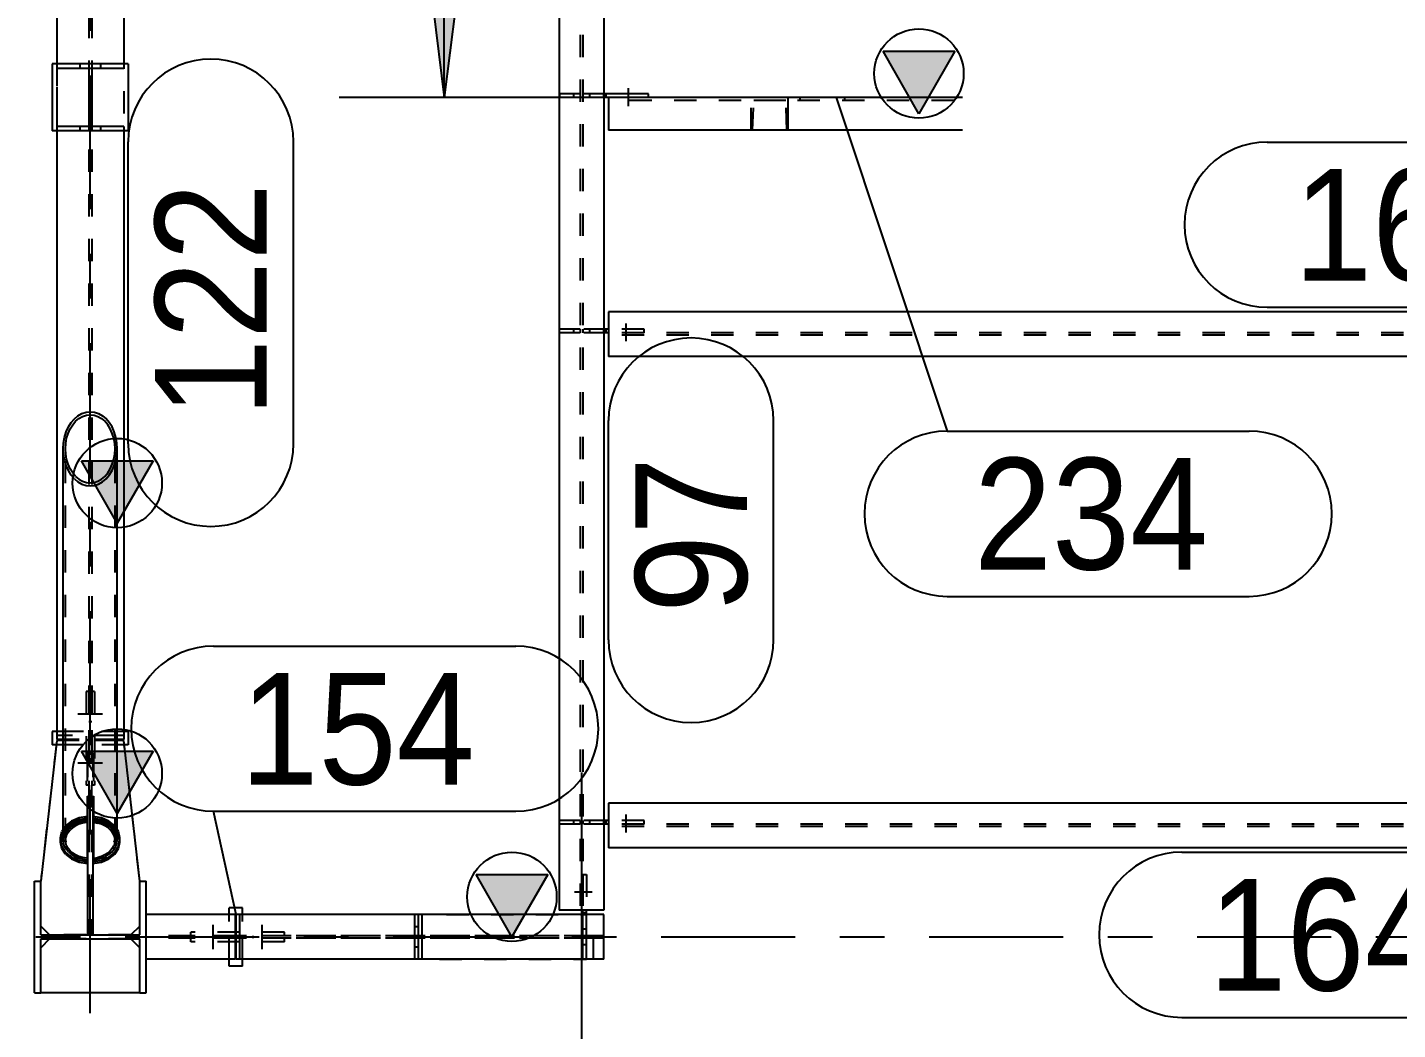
# Model space of a CAD drawing. Header units: millimetres. Extents: x 0 to 594, y 0 to 420.
# Drawn here: x 344.34 to 375.02, y 283.02 to 305.46 of the extents above; entities that cross this region are included whole.
import ezdxf

# ---------------------------------------------------------------- set-up
doc = ezdxf.new("R2010")
doc.units = ezdxf.units.MM
doc.header["$MEASUREMENT"] = 0
for name, pattern in [('XKITLINE00', [0]), ('XKITLINE02', [4, 2, -2]), ('XKITLINE03', [6, 3, -1, 1, -1]), ('XKITLINE04', [3, 0.5, -0.5, 0.5, -0.5, 0.5, -0.5])]:
    doc.linetypes.add(name, pattern=pattern)
for name, color, linetype in [('dimension', 7, 'Continuous'), ('grid', 7, 'Continuous'), ('mark', 7, 'Continuous'), ('part1', 7, 'Continuous')]:
    doc.layers.add(name, color=color, linetype=linetype)
doc.styles.add('STYLE_1', font='ARIAL.TTF', dxfattribs={"height": 0.2})

# ---------------------------------------------------------------- blocks, each defined once
blk = doc.blocks.new('*D362')
at = {"layer": 'grid', "color": 4, "linetype": 'XKITLINE03'}
blk.add_line((90.963, 1424.247), (486.501, 1424.247), dxfattribs=at)
blk = doc.blocks.new('*D385')
at = {"layer": 'part1', "color": 0, "linetype": 'XKITLINE00'}
for p, q in [((371.333, 1443.797), (371.333, 1442.297)), ((371.433, 1443.797), (371.333, 1443.797)), ((373.033, 1443.797), (372.933, 1443.797)), ((373.033, 1443.797), (373.033, 1442.297)), ((371.433, 1442.297), (371.333, 1442.297)), ((373.033, 1442.297), (372.933, 1442.297))]:
    blk.add_line(p, q, dxfattribs=at)
at = {"layer": 'part1', "color": 2, "linetype": 'XKITLINE04'}
for p, q in [((372.933, 1443.797), (371.433, 1443.797)), ((372.933, 1442.297), (371.433, 1442.297))]:
    blk.add_line(p, q, dxfattribs=at)
blk = doc.blocks.new('*D389')
at = {"layer": 'part1', "color": 0, "linetype": 'XKITLINE00'}
for p, q in [((383.783, 1438.247), (383.783, 1437.247)), ((418.583, 1438.247), (383.783, 1438.247)), ((418.583, 1437.247), (383.783, 1437.247))]:
    blk.add_line(p, q, dxfattribs=at)
at = {"layer": 'part1', "color": 2, "linetype": 'XKITLINE04'}
for p, q in [((418.583, 1437.775), (383.783, 1437.775)), ((418.583, 1437.72), (383.783, 1437.72))]:
    blk.add_line(p, q, dxfattribs=at)
blk = doc.blocks.new('*D390')
at = {"layer": 'part1', "color": 0, "linetype": 'XKITLINE00'}
for p, q in [((418.583, 1427.247), (383.783, 1427.247)), ((383.783, 1427.247), (383.783, 1426.247)), ((418.583, 1426.247), (383.783, 1426.247))]:
    blk.add_line(p, q, dxfattribs=at)
at = {"layer": 'part1', "color": 2, "linetype": 'XKITLINE04'}
for p, q in [((418.583, 1426.775), (383.783, 1426.775)), ((418.583, 1426.72), (383.783, 1426.72))]:
    blk.add_line(p, q, dxfattribs=at)
blk = doc.blocks.new('*D391')
at = {"layer": 'part1', "color": 0, "linetype": 'XKITLINE00'}
for p, q in [((383.783, 1443.047), (383.783, 1442.317)), ((387.811, 1443.047), (383.783, 1443.047)), ((387.811, 1442.317), (387.811, 1443.047)), ((387.811, 1442.317), (383.783, 1442.317))]:
    blk.add_line(p, q, dxfattribs=at)
at = {"layer": 'part1', "color": 2, "linetype": 'XKITLINE04'}
for p, q in [((386.983, 1442.317), (386.983, 1443.047)), ((387.753, 1442.977), (383.783, 1442.977)), ((387.013, 1442.317), (387.04, 1442.977)), ((387.781, 1442.317), (387.753, 1442.977))]:
    blk.add_line(p, q, dxfattribs=at)
blk = doc.blocks.new('*D392')
at = {"layer": 'part1', "color": 2, "linetype": 'XKITLINE04'}
for p, q in [((383.21, 1443.127), (383.21, 1443.047)), ((383.683, 1443.127), (383.21, 1443.127)), ((383.733, 1443.047), (383.21, 1443.047)), ((383.36, 1443.127), (383.36, 1443.047)), ((383.683, 1443.047), (383.683, 1443.127)), ((383.683, 1443.047), (383.683, 1443.127)), ((383.683, 1443.127), (383.683, 1443.047)), ((383.733, 1443.047), (383.733, 1443.127)), ((384.683, 1443.047), (383.783, 1443.047)), ((384.683, 1443.047), (384.683, 1443.127))]:
    blk.add_line(p, q, dxfattribs=at)
at = {"layer": 'part1', "color": 0, "linetype": 'XKITLINE00'}
for p, q in [((384.683, 1443.127), (383.683, 1443.127)), ((383.783, 1443.047), (383.683, 1443.047)), ((383.733, 1443.047), (383.733, 1443.127)), ((384.683, 1443.047), (384.683, 1443.127))]:
    blk.add_line(p, q, dxfattribs=at)
blk = doc.blocks.new('*D393')
at = {"layer": 'part1', "color": 0, "linetype": 'XKITLINE00'}
blk.add_line((384.233, 1442.852), (384.233, 1443.252), dxfattribs=at)
blk.add_line((384.233, 1442.852), (384.233, 1443.252), dxfattribs=at)
blk = doc.blocks.new('*D394')
at = {"layer": 'part1', "color": 0, "linetype": 'XKITLINE00'}
for p, q in [((388.079, 1442.977), (388.079, 1443.047)), ((389.079, 1442.977), (389.079, 1443.047))]:
    blk.add_line(p, q, dxfattribs=at)
blk = doc.blocks.new('*D577')
at = {"layer": 'part1', "color": 0, "linetype": 'XKITLINE00'}
for p, q in [((370.933, 1422.997), (370.933, 1425.497)), ((370.933, 1425.497), (371.073, 1425.497)), ((371.073, 1424.292), (371.073, 1425.497)), ((373.293, 1425.497), (373.433, 1425.497)), ((373.293, 1424.292), (373.293, 1425.497)), ((373.433, 1422.997), (373.433, 1425.497)), ((371.073, 1424.292), (373.293, 1424.292)), ((371.073, 1424.202), (373.293, 1424.202)), ((371.073, 1422.997), (371.073, 1424.202)), ((373.293, 1422.997), (373.293, 1424.202)), ((370.933, 1422.997), (371.073, 1422.997)), ((373.293, 1422.997), (373.433, 1422.997))]:
    blk.add_line(p, q, dxfattribs=at)
blk = doc.blocks.new('*D579')
at = {"layer": 'part1', "color": 0, "linetype": 'XKITLINE00'}
for p, q in [((390.736, 1442.682), (389.936, 1444.082)), ((389.936, 1444.082), (391.536, 1444.082)), ((391.536, 1444.082), (390.736, 1442.682)), ((387.811, 1442.317), (387.811, 1443.047)), ((391.711, 1443.047), (387.811, 1443.047)), ((391.711, 1442.317), (387.811, 1442.317))]:
    blk.add_line(p, q, dxfattribs=at)
at = {"layer": 'part1', "color": 2, "linetype": 'XKITLINE04'}
for p, q in [((386.983, 1442.317), (386.983, 1443.047)), ((387.811, 1443.047), (386.983, 1443.047)), ((387.013, 1442.317), (387.04, 1442.977)), ((391.514, 1442.977), (387.04, 1442.977)), ((387.781, 1442.317), (387.753, 1442.977)), ((388.987, 1442.317), (386.983, 1442.317)), ((387.811, 1442.317), (387.781, 1442.317))]:
    blk.add_line(p, q, dxfattribs=at)
at = {"layer": 'part1', "color": 0, "linetype": 'XKITLINE00'}
blk.add_circle((390.736, 1443.582), 1, dxfattribs=at)
at = {"layer": 'part1', "color": 0}
blk.add_solid([(389.936, 1444.082), (391.536, 1444.082), (389.936, 1444.082), (390.736, 1442.682)], dxfattribs=at)
blk = doc.blocks.new('*D582')
at = {"layer": 'part1', "color": 0, "linetype": 'XKITLINE00'}
for p, q in [((372.788, 1427.009), (371.988, 1428.409)), ((371.988, 1428.409), (373.588, 1428.409)), ((373.588, 1428.409), (372.788, 1427.009))]:
    blk.add_line(p, q, dxfattribs=at)
at = {"layer": 'part1', "color": 2, "linetype": 'XKITLINE04'}
for p, q in [((372.113, 1427.398), (372.113, 1426.867)), ((372.253, 1427.398), (372.253, 1426.867)), ((371.693, 1426.727), (371.755, 1426.779)), ((371.734, 1426.706), (371.79, 1426.754)), ((371.755, 1426.779), (371.827, 1426.823)), ((371.79, 1426.754), (371.856, 1426.794)), ((371.827, 1426.823), (371.908, 1426.859)), ((371.856, 1426.794), (371.931, 1426.827)), ((371.908, 1426.859), (371.996, 1426.885)), ((371.931, 1426.827), (372.011, 1426.851)), ((371.996, 1426.885), (372.088, 1426.901)), ((372.011, 1426.851), (372.096, 1426.866)), ((372.088, 1426.901), (372.113, 1426.903)), ((372.096, 1426.866), (372.113, 1426.867)), ((372.253, 1426.903), (372.277, 1426.901)), ((372.253, 1426.867), (372.27, 1426.866)), ((372.27, 1426.866), (372.354, 1426.851)), ((372.277, 1426.901), (372.37, 1426.885)), ((372.354, 1426.851), (372.435, 1426.827)), ((372.37, 1426.885), (372.457, 1426.859)), ((372.435, 1426.827), (372.509, 1426.794)), ((372.457, 1426.859), (372.538, 1426.823)), ((372.509, 1426.794), (372.575, 1426.754)), ((372.538, 1426.823), (372.61, 1426.779)), ((372.575, 1426.754), (372.632, 1426.706)), ((372.61, 1426.779), (372.672, 1426.727)), ((371.578, 1426.471), (371.578, 1426.565)), ((371.578, 1426.471), (371.585, 1426.539)), ((371.585, 1426.403), (371.578, 1426.471)), ((371.585, 1426.539), (371.607, 1426.606)), ((371.644, 1426.669), (371.607, 1426.606)), ((371.628, 1426.471), (371.628, 1426.565)), ((371.628, 1426.471), (371.635, 1426.534)), ((371.635, 1426.409), (371.628, 1426.471)), ((371.635, 1426.534), (371.655, 1426.595)), ((371.693, 1426.727), (371.644, 1426.669)), ((371.655, 1426.595), (371.688, 1426.653)), ((371.688, 1426.653), (371.734, 1426.706)), ((372.677, 1426.653), (372.632, 1426.706)), ((372.722, 1426.669), (372.672, 1426.727)), ((372.711, 1426.595), (372.677, 1426.653)), ((372.731, 1426.534), (372.711, 1426.595)), ((372.758, 1426.606), (372.722, 1426.669)), ((372.738, 1426.471), (372.731, 1426.534)), ((372.731, 1426.409), (372.738, 1426.471)), ((372.738, 1426.471), (372.738, 1426.565)), ((372.78, 1426.539), (372.758, 1426.606)), ((372.788, 1426.471), (372.78, 1426.539)), ((372.78, 1426.403), (372.788, 1426.471)), ((372.788, 1426.471), (372.788, 1426.565)), ((371.596, 1426.371), (371.585, 1426.403)), ((371.647, 1426.371), (371.635, 1426.409)), ((372.718, 1426.371), (372.731, 1426.409)), ((372.769, 1426.371), (372.78, 1426.403))]:
    blk.add_line(p, q, dxfattribs=at)
at = {"layer": 'part1', "color": 0, "linetype": 'XKITLINE00'}
blk.add_circle((372.788, 1427.909), 1, dxfattribs=at)
at = {"layer": 'part1', "color": 0}
blk.add_solid([(371.988, 1428.409), (373.588, 1428.409), (371.988, 1428.409), (372.788, 1427.009)], dxfattribs=at)
blk = doc.blocks.new('*D584')
at = {"layer": 'part1', "color": 0, "linetype": 'XKITLINE00'}
for p, q in [((383.683, 1457.447), (382.683, 1457.447)), ((382.683, 1457.447), (382.683, 1424.847)), ((383.683, 1457.447), (383.683, 1424.847)), ((383.183, 1454.447), (382.383, 1455.847)), ((382.383, 1455.847), (383.983, 1455.847)), ((383.983, 1455.847), (383.183, 1454.447)), ((383.683, 1424.847), (382.683, 1424.847))]:
    blk.add_line(p, q, dxfattribs=at)
at = {"layer": 'part1', "color": 2, "linetype": 'XKITLINE04'}
for p, q in [((383.155, 1457.447), (383.155, 1424.847)), ((383.21, 1457.447), (383.21, 1424.847))]:
    blk.add_line(p, q, dxfattribs=at)
at = {"layer": 'part1', "color": 0, "linetype": 'XKITLINE00'}
blk.add_circle((383.183, 1455.347), 1, dxfattribs=at)
at = {"layer": 'part1', "color": 0}
blk.add_solid([(382.383, 1455.847), (383.983, 1455.847), (382.383, 1455.847), (383.183, 1454.447)], dxfattribs=at)
blk = doc.blocks.new('*D585')
at = {"layer": 'part1', "color": 0, "linetype": 'XKITLINE00'}
for p, q in [((372.933, 1443.797), (371.433, 1443.797)), ((371.433, 1443.797), (371.433, 1443.697)), ((372.148, 1443.697), (371.433, 1443.697)), ((372.148, 1443.697), (372.148, 1442.397)), ((372.933, 1443.697), (372.218, 1443.697)), ((372.218, 1443.697), (372.218, 1442.397)), ((372.933, 1443.797), (372.933, 1443.697)), ((372.148, 1442.397), (371.433, 1442.397)), ((371.433, 1442.397), (371.433, 1442.297)), ((372.933, 1442.397), (372.218, 1442.397)), ((372.933, 1442.397), (372.933, 1442.297)), ((372.933, 1442.297), (371.433, 1442.297))]:
    blk.add_line(p, q, dxfattribs=at)
at = {"layer": 'part1', "color": 2, "linetype": 'XKITLINE04'}
for p, q in [((372.218, 1443.697), (372.148, 1443.697)), ((372.218, 1442.397), (372.148, 1442.397))]:
    blk.add_line(p, q, dxfattribs=at)
blk = doc.blocks.new('*D586')
at = {"layer": 'part1', "color": 2, "linetype": 'XKITLINE04'}
for p, q in [((371.433, 1455.277), (371.433, 1428.667)), ((371.433, 1455.277), (372.933, 1455.277)), ((371.433, 1455.197), (371.433, 1455.187)), ((372.215, 1455.187), (371.433, 1455.187)), ((372.15, 1455.197), (372.15, 1454.877)), ((372.15, 1455.197), (372.215, 1455.197)), ((372.15, 1455.197), (372.215, 1455.197)), ((372.15, 1455.177), (372.215, 1455.177)), ((372.15, 1455.177), (372.215, 1455.177)), ((372.215, 1455.197), (372.215, 1454.877)), ((372.215, 1455.187), (372.933, 1455.187)), ((372.933, 1455.187), (372.933, 1428.667)), ((372.15, 1454.877), (372.15, 1454.882)), ((372.15, 1454.877), (372.15, 1428.747)), ((372.15, 1454.877), (372.215, 1454.877)), ((372.15, 1454.877), (372.215, 1454.877)), ((372.215, 1454.877), (372.215, 1454.882)), ((372.215, 1454.877), (372.215, 1428.747)), ((371.433, 1443.797), (371.433, 1442.297)), ((372.215, 1429.067), (372.15, 1429.067)), ((372.933, 1429.067), (372.933, 1428.757)), ((372.933, 1428.667), (371.433, 1428.667)), ((372.788, 1428.757), (371.578, 1428.757)), ((372.215, 1428.767), (372.15, 1428.767)), ((372.215, 1428.747), (372.15, 1428.747)), ((372.788, 1428.667), (372.215, 1428.667)), ((372.933, 1428.747), (372.933, 1428.757))]:
    blk.add_line(p, q, dxfattribs=at)
at = {"layer": 'part1', "color": 0, "linetype": 'XKITLINE00'}
for p, q in [((371.433, 1455.277), (371.433, 1443.797)), ((371.433, 1455.277), (372.15, 1455.277)), ((372.933, 1455.277), (372.15, 1455.277)), ((372.933, 1455.277), (372.933, 1443.797)), ((371.433, 1455.187), (372.933, 1455.187)), ((372.183, 1452.277), (371.383, 1453.677)), ((371.383, 1453.677), (372.983, 1453.677)), ((372.983, 1453.677), (372.183, 1452.277)), ((371.433, 1442.297), (371.433, 1428.667)), ((372.933, 1442.297), (372.933, 1428.667)), ((371.578, 1428.757), (371.433, 1428.757)), ((371.578, 1428.667), (371.433, 1428.667)), ((372.933, 1428.757), (372.788, 1428.757)), ((372.933, 1428.667), (372.788, 1428.667))]:
    blk.add_line(p, q, dxfattribs=at)
blk.add_circle((372.183, 1453.177), 1, dxfattribs=at)
at = {"layer": 'part1', "color": 0}
blk.add_solid([(371.383, 1453.677), (372.983, 1453.677), (371.383, 1453.677), (372.183, 1452.277)], dxfattribs=at)
blk = doc.blocks.new('*D595')
at = {"layer": 'part1', "color": 0, "linetype": 'XKITLINE00'}
for p, q in [((381.625, 1424.247), (380.825, 1425.647)), ((380.825, 1425.647), (382.425, 1425.647)), ((382.425, 1425.647), (381.625, 1424.247)), ((375.453, 1423.747), (375.453, 1424.747)), ((383.683, 1424.747), (375.453, 1424.747)), ((375.533, 1423.747), (375.533, 1424.747)), ((383.683, 1423.747), (383.683, 1424.747)), ((383.683, 1423.747), (375.453, 1423.747))]:
    blk.add_line(p, q, dxfattribs=at)
at = {"layer": 'part1', "color": 2, "linetype": 'XKITLINE04'}
for p, q in [((383.683, 1424.275), (375.533, 1424.275)), ((383.683, 1424.22), (375.533, 1424.22)), ((375.833, 1424.22), (375.833, 1424.275))]:
    blk.add_line(p, q, dxfattribs=at)
at = {"layer": 'part1', "color": 0, "linetype": 'XKITLINE00'}
blk.add_circle((381.625, 1425.147), 1, dxfattribs=at)
at = {"layer": 'part1', "color": 0}
blk.add_solid([(380.825, 1425.647), (382.425, 1425.647), (380.825, 1425.647), (381.625, 1424.247)], dxfattribs=at)
blk = doc.blocks.new('*D596')
at = {"layer": 'part1', "color": 2, "linetype": 'XKITLINE04'}
for p, q in [((383.155, 1443.127), (382.685, 1443.127)), ((382.685, 1443.127), (382.685, 1443.047)), ((383.155, 1443.047), (382.685, 1443.047)), ((383.005, 1443.127), (383.005, 1443.047)), ((383.155, 1443.127), (383.155, 1443.047))]:
    blk.add_line(p, q, dxfattribs=at)
blk = doc.blocks.new('*D614')
at = {"layer": 'part1', "color": 2, "linetype": 'XKITLINE04'}
for p, q in [((375.293, 1423.597), (375.293, 1424.897)), ((375.593, 1424.897), (375.293, 1424.897)), ((375.593, 1423.597), (375.593, 1424.897)), ((375.593, 1423.597), (375.293, 1423.597))]:
    blk.add_line(p, q, dxfattribs=at)
blk = doc.blocks.new('*D615')
at = {"layer": 'part1', "color": 0, "linetype": 'XKITLINE02'}
blk.add_line((374.933, 1423.972), (374.933, 1424.522), dxfattribs=at)
blk.add_line((374.933, 1423.972), (374.933, 1424.522), dxfattribs=at)
blk = doc.blocks.new('*D616')
at = {"layer": 'part1', "color": 0, "linetype": 'XKITLINE02'}
blk.add_line((376.033, 1423.972), (376.033, 1424.522), dxfattribs=at)
blk.add_line((376.033, 1423.972), (376.033, 1424.522), dxfattribs=at)
blk = doc.blocks.new('*D617')
at = {"layer": 'part1', "color": 2, "linetype": 'XKITLINE04'}
for p, q in [((379.451, 1424.275), (379.451, 1424.747)), ((379.531, 1424.747), (379.451, 1424.747)), ((379.531, 1424.275), (379.531, 1424.747)), ((379.531, 1424.475), (379.451, 1424.475)), ((379.531, 1424.275), (379.451, 1424.275))]:
    blk.add_line(p, q, dxfattribs=at)
blk = doc.blocks.new('*D618')
at = {"layer": 'part1', "color": 0, "linetype": 'XKITLINE02'}
blk.add_line((383.423, 1425.247), (383.023, 1425.247), dxfattribs=at)
blk.add_line((383.423, 1425.247), (383.023, 1425.247), dxfattribs=at)
blk = doc.blocks.new('*D619')
at = {"layer": 'part1', "color": 2, "linetype": 'XKITLINE04'}
for p, q in [((383.21, 1425.647), (383.21, 1424.847)), ((383.21, 1425.647), (383.29, 1425.647)), ((383.21, 1425.647), (383.29, 1425.647)), ((383.21, 1425.647), (383.21, 1424.847)), ((383.29, 1425.647), (383.29, 1424.847)), ((383.29, 1425.647), (383.29, 1424.847)), ((383.21, 1424.797), (383.29, 1424.797)), ((383.21, 1424.747), (383.29, 1424.747)), ((383.21, 1424.747), (383.29, 1424.747)), ((383.21, 1424.275), (383.21, 1424.747)), ((383.21, 1424.747), (383.29, 1424.747)), ((383.21, 1424.747), (383.29, 1424.747)), ((383.21, 1424.275), (383.21, 1424.747)), ((383.29, 1424.275), (383.29, 1424.747)), ((383.29, 1424.275), (383.29, 1424.747)), ((383.29, 1424.425), (383.21, 1424.425)), ((383.29, 1424.275), (383.21, 1424.275))]:
    blk.add_line(p, q, dxfattribs=at)
at = {"layer": 'part1', "color": 0, "linetype": 'XKITLINE00'}
for p, q in [((383.21, 1424.747), (383.21, 1424.847)), ((383.21, 1424.797), (383.29, 1424.797)), ((383.29, 1424.747), (383.29, 1424.847))]:
    blk.add_line(p, q, dxfattribs=at)
blk = doc.blocks.new('*D620')
at = {"layer": 'part1', "color": 2, "linetype": 'XKITLINE04'}
for p, q in [((383.155, 1426.855), (382.683, 1426.855)), ((382.683, 1426.855), (382.683, 1426.775)), ((383.155, 1426.775), (382.683, 1426.775)), ((383.005, 1426.855), (383.005, 1426.775)), ((383.155, 1426.855), (383.155, 1426.775))]:
    blk.add_line(p, q, dxfattribs=at)
blk = doc.blocks.new('*D621')
at = {"layer": 'part1', "color": 2, "linetype": 'XKITLINE04'}
for p, q in [((383.155, 1437.855), (382.683, 1437.855)), ((382.683, 1437.855), (382.683, 1437.775)), ((383.005, 1437.855), (383.005, 1437.775)), ((383.155, 1437.855), (383.155, 1437.775)), ((383.155, 1437.775), (382.683, 1437.775))]:
    blk.add_line(p, q, dxfattribs=at)
blk = doc.blocks.new('*D632')
at = {"layer": 'part1', "color": 0, "linetype": 'XKITLINE00'}
for p, q in [((375.293, 1424.747), (375.293, 1424.897)), ((375.593, 1424.897), (375.293, 1424.897)), ((375.593, 1424.747), (375.593, 1424.897)), ((375.293, 1423.597), (375.293, 1423.747)), ((375.593, 1423.597), (375.593, 1423.747)), ((375.593, 1423.597), (375.293, 1423.597))]:
    blk.add_line(p, q, dxfattribs=at)
at = {"layer": 'part1', "color": 2, "linetype": 'XKITLINE04'}
for p, q in [((375.293, 1423.747), (375.293, 1424.747)), ((375.593, 1423.747), (375.593, 1424.747))]:
    blk.add_line(p, q, dxfattribs=at)
blk = doc.blocks.new('*D634')
at = {"layer": 'part1', "color": 0, "linetype": 'XKITLINE02'}
blk.add_line((384.183, 1426.587), (384.183, 1426.987), dxfattribs=at)
blk.add_line((384.183, 1426.587), (384.183, 1426.987), dxfattribs=at)
blk = doc.blocks.new('*D635')
at = {"layer": 'part1', "color": 2, "linetype": 'XKITLINE04'}
for p, q in [((383.21, 1426.855), (383.21, 1426.775)), ((383.733, 1426.855), (383.21, 1426.855)), ((383.733, 1426.775), (383.21, 1426.775)), ((383.36, 1426.855), (383.36, 1426.775)), ((383.683, 1426.775), (383.683, 1426.855)), ((383.683, 1426.775), (383.683, 1426.855)), ((383.683, 1426.775), (383.683, 1426.855)), ((383.683, 1426.775), (383.683, 1426.855)), ((383.733, 1426.775), (383.733, 1426.855)), ((384.583, 1426.855), (383.783, 1426.855)), ((384.583, 1426.775), (383.783, 1426.775)), ((384.583, 1426.775), (384.583, 1426.855)), ((384.583, 1426.775), (384.583, 1426.855))]:
    blk.add_line(p, q, dxfattribs=at)
at = {"layer": 'part1', "color": 0, "linetype": 'XKITLINE00'}
for p, q in [((383.783, 1426.855), (383.683, 1426.855)), ((383.783, 1426.775), (383.683, 1426.775)), ((383.733, 1426.775), (383.733, 1426.855))]:
    blk.add_line(p, q, dxfattribs=at)
blk = doc.blocks.new('*D636')
at = {"layer": 'part1', "color": 0, "linetype": 'XKITLINE02'}
blk.add_line((384.183, 1437.587), (384.183, 1437.987), dxfattribs=at)
blk.add_line((384.183, 1437.587), (384.183, 1437.987), dxfattribs=at)
blk = doc.blocks.new('*D637')
at = {"layer": 'part1', "color": 2, "linetype": 'XKITLINE04'}
for p, q in [((383.21, 1437.855), (383.21, 1437.775)), ((383.733, 1437.855), (383.21, 1437.855)), ((383.36, 1437.855), (383.36, 1437.775)), ((383.683, 1437.775), (383.683, 1437.855)), ((383.683, 1437.775), (383.683, 1437.855)), ((383.683, 1437.775), (383.683, 1437.855)), ((383.683, 1437.775), (383.683, 1437.855)), ((383.733, 1437.775), (383.733, 1437.855)), ((384.583, 1437.855), (383.783, 1437.855)), ((384.583, 1437.775), (384.583, 1437.855)), ((384.583, 1437.775), (384.583, 1437.855)), ((383.733, 1437.775), (383.21, 1437.775)), ((384.583, 1437.775), (383.783, 1437.775))]:
    blk.add_line(p, q, dxfattribs=at)
at = {"layer": 'part1', "color": 0, "linetype": 'XKITLINE00'}
for p, q in [((383.783, 1437.855), (383.683, 1437.855)), ((383.733, 1437.775), (383.733, 1437.855)), ((383.783, 1437.775), (383.683, 1437.775))]:
    blk.add_line(p, q, dxfattribs=at)
blk = doc.blocks.new('*D638')
at = {"layer": 'part1', "color": 2, "linetype": 'XKITLINE04'}
for p, q in [((371.273, 1424.202), (371.073, 1424.002)), ((371.073, 1422.997), (371.073, 1424.002)), ((373.093, 1424.202), (371.273, 1424.202)), ((373.293, 1424.002), (373.093, 1424.202)), ((373.293, 1422.997), (373.293, 1424.002)), ((373.293, 1422.997), (371.073, 1422.997))]:
    blk.add_line(p, q, dxfattribs=at)
blk = doc.blocks.new('*D639')
at = {"layer": 'part1', "color": 2, "linetype": 'XKITLINE04'}
for p, q in [((371.273, 1424.202), (371.073, 1424.002)), ((371.073, 1422.997), (371.073, 1424.002)), ((373.093, 1424.202), (371.273, 1424.202)), ((373.293, 1424.002), (373.093, 1424.202)), ((373.293, 1422.997), (373.293, 1424.002)), ((373.293, 1422.997), (371.073, 1422.997))]:
    blk.add_line(p, q, dxfattribs=at)
blk = doc.blocks.new('*D640')
at = {"layer": 'part1', "color": 0, "linetype": 'XKITLINE00'}
for p, q in [((371.908, 1435.919), (371.996, 1435.969)), ((371.996, 1435.969), (372.088, 1436)), ((372.088, 1436), (372.183, 1436.01)), ((372.096, 1435.932), (372.183, 1435.941)), ((372.183, 1436.01), (372.277, 1436)), ((372.183, 1435.941), (372.27, 1435.932)), ((372.277, 1436), (372.37, 1435.969)), ((372.37, 1435.969), (372.457, 1435.919)), ((371.644, 1435.556), (371.693, 1435.667)), ((371.693, 1435.667), (371.755, 1435.766)), ((371.734, 1435.627), (371.79, 1435.718)), ((371.755, 1435.766), (371.827, 1435.851)), ((371.79, 1435.718), (371.856, 1435.795)), ((371.827, 1435.851), (371.908, 1435.919)), ((371.856, 1435.795), (371.931, 1435.858)), ((371.931, 1435.858), (372.011, 1435.904)), ((372.011, 1435.904), (372.096, 1435.932)), ((372.27, 1435.932), (372.354, 1435.904)), ((372.354, 1435.904), (372.435, 1435.858)), ((372.435, 1435.858), (372.509, 1435.795)), ((372.457, 1435.919), (372.538, 1435.851)), ((372.575, 1435.718), (372.509, 1435.795)), ((372.61, 1435.766), (372.538, 1435.851)), ((372.632, 1435.627), (372.575, 1435.718)), ((372.672, 1435.667), (372.61, 1435.766)), ((372.722, 1435.556), (372.672, 1435.667)), ((371.585, 1435.308), (371.607, 1435.435)), ((371.607, 1435.435), (371.644, 1435.556)), ((371.635, 1435.298), (371.655, 1435.414)), ((371.655, 1435.414), (371.688, 1435.525)), ((371.688, 1435.525), (371.734, 1435.627)), ((372.677, 1435.525), (372.632, 1435.627)), ((372.711, 1435.414), (372.677, 1435.525)), ((372.731, 1435.298), (372.711, 1435.414)), ((372.758, 1435.435), (372.722, 1435.556)), ((372.78, 1435.308), (372.758, 1435.435)), ((371.578, 1435.178), (371.585, 1435.308)), ((371.578, 1426.412), (371.578, 1435.178)), ((371.585, 1435.048), (371.578, 1435.178)), ((371.607, 1434.922), (371.585, 1435.048)), ((371.628, 1435.178), (371.635, 1435.298)), ((371.635, 1435.059), (371.628, 1435.178)), ((371.655, 1434.943), (371.635, 1435.059)), ((372.711, 1434.943), (372.731, 1435.059)), ((372.738, 1435.178), (372.731, 1435.298)), ((372.731, 1435.059), (372.738, 1435.178)), ((372.758, 1434.922), (372.78, 1435.048)), ((372.788, 1435.178), (372.78, 1435.308)), ((372.78, 1435.048), (372.788, 1435.178)), ((372.788, 1426.412), (372.788, 1435.178)), ((371.644, 1434.801), (371.607, 1434.922)), ((371.693, 1434.69), (371.644, 1434.801)), ((371.688, 1434.832), (371.655, 1434.943)), ((371.734, 1434.73), (371.688, 1434.832)), ((371.79, 1434.639), (371.734, 1434.73)), ((372.788, 1433.512), (371.988, 1434.912)), ((371.988, 1434.912), (373.588, 1434.912)), ((372.575, 1434.639), (372.632, 1434.73)), ((372.632, 1434.73), (372.677, 1434.832)), ((372.672, 1434.69), (372.722, 1434.801)), ((372.677, 1434.832), (372.711, 1434.943)), ((372.722, 1434.801), (372.758, 1434.922)), ((373.588, 1434.912), (372.788, 1433.512)), ((371.755, 1434.591), (371.693, 1434.69)), ((371.827, 1434.506), (371.755, 1434.591)), ((371.856, 1434.561), (371.79, 1434.639)), ((371.827, 1434.506), (371.908, 1434.438)), ((371.856, 1434.561), (371.931, 1434.499)), ((371.908, 1434.438), (371.996, 1434.388)), ((371.931, 1434.499), (372.011, 1434.453)), ((372.011, 1434.453), (372.096, 1434.425)), ((372.096, 1434.425), (372.183, 1434.416)), ((372.183, 1434.416), (372.27, 1434.425)), ((372.27, 1434.425), (372.354, 1434.453)), ((372.354, 1434.453), (372.435, 1434.499)), ((372.37, 1434.388), (372.457, 1434.438)), ((372.435, 1434.499), (372.509, 1434.561)), ((372.457, 1434.438), (372.538, 1434.506)), ((372.509, 1434.561), (372.575, 1434.639)), ((372.538, 1434.506), (372.61, 1434.591)), ((372.61, 1434.591), (372.672, 1434.69)), ((371.996, 1434.388), (372.088, 1434.357)), ((372.088, 1434.357), (372.183, 1434.347)), ((372.183, 1434.347), (372.277, 1434.357)), ((372.277, 1434.357), (372.37, 1434.388)), ((372.113, 1427.362), (372.183, 1427.358)), ((372.113, 1427.362), (372.113, 1425.976)), ((372.183, 1427.358), (372.253, 1427.362)), ((372.253, 1427.362), (372.253, 1425.976)), ((371.585, 1426.344), (371.578, 1426.412)), ((371.607, 1426.276), (371.585, 1426.344)), ((371.644, 1426.213), (371.607, 1426.276)), ((371.693, 1426.154), (371.644, 1426.213)), ((371.693, 1426.154), (371.755, 1426.101)), ((372.61, 1426.101), (372.672, 1426.154)), ((372.672, 1426.154), (372.722, 1426.213)), ((372.722, 1426.213), (372.758, 1426.276)), ((372.758, 1426.276), (372.78, 1426.344)), ((372.78, 1426.344), (372.788, 1426.412)), ((371.755, 1426.101), (371.827, 1426.056)), ((371.827, 1426.056), (371.908, 1426.02)), ((371.908, 1426.02), (371.996, 1425.994)), ((371.996, 1425.994), (372.088, 1425.978)), ((372.088, 1425.978), (372.113, 1425.976)), ((372.253, 1425.976), (372.277, 1425.978)), ((372.277, 1425.978), (372.37, 1425.994)), ((372.37, 1425.994), (372.457, 1426.02)), ((372.457, 1426.02), (372.538, 1426.056)), ((372.538, 1426.056), (372.61, 1426.101))]:
    blk.add_line(p, q, dxfattribs=at)
at = {"layer": 'part1', "color": 2, "linetype": 'XKITLINE04'}
for p, q in [((371.628, 1426.412), (371.628, 1435.178)), ((372.738, 1426.412), (372.738, 1435.178)), ((372.113, 1428.234), (372.183, 1428.238)), ((372.113, 1428.234), (372.113, 1427.362)), ((372.113, 1428.198), (372.183, 1428.202)), ((372.183, 1428.238), (372.253, 1428.234)), ((372.183, 1428.202), (372.253, 1428.198)), ((372.253, 1428.234), (372.253, 1426.849)), ((372.113, 1427.398), (372.183, 1427.394)), ((372.183, 1427.394), (372.253, 1427.398)), ((371.755, 1426.724), (371.827, 1426.769)), ((371.856, 1426.739), (371.79, 1426.698)), ((371.827, 1426.769), (371.908, 1426.805)), ((371.931, 1426.772), (371.856, 1426.739)), ((371.908, 1426.805), (371.996, 1426.831)), ((372.011, 1426.797), (371.931, 1426.772)), ((371.996, 1426.831), (372.088, 1426.847)), ((372.096, 1426.811), (372.011, 1426.797)), ((372.088, 1426.847), (372.113, 1426.849)), ((372.096, 1426.811), (372.113, 1426.812)), ((372.253, 1426.849), (372.277, 1426.847)), ((372.253, 1426.812), (372.27, 1426.811)), ((372.27, 1426.811), (372.277, 1426.81)), ((372.277, 1426.847), (372.37, 1426.831)), ((372.277, 1426.81), (372.354, 1426.797)), ((372.435, 1426.772), (372.354, 1426.797)), ((372.37, 1426.831), (372.457, 1426.805)), ((372.509, 1426.739), (372.435, 1426.772)), ((372.457, 1426.805), (372.538, 1426.769)), ((372.575, 1426.698), (372.509, 1426.739)), ((372.538, 1426.769), (372.61, 1426.724)), ((371.578, 1426.412), (371.585, 1426.481)), ((371.585, 1426.481), (371.607, 1426.549)), ((371.644, 1426.612), (371.607, 1426.549)), ((371.628, 1426.412), (371.635, 1426.476)), ((371.655, 1426.537), (371.635, 1426.476)), ((371.693, 1426.671), (371.644, 1426.612)), ((371.655, 1426.537), (371.688, 1426.596)), ((371.688, 1426.596), (371.693, 1426.602)), ((371.693, 1426.671), (371.755, 1426.724)), ((371.693, 1426.602), (371.734, 1426.65)), ((371.79, 1426.698), (371.734, 1426.65)), ((372.632, 1426.65), (372.575, 1426.698)), ((372.61, 1426.724), (372.672, 1426.671)), ((372.677, 1426.596), (372.632, 1426.65)), ((372.722, 1426.612), (372.672, 1426.671)), ((372.711, 1426.537), (372.677, 1426.596)), ((372.731, 1426.476), (372.711, 1426.537)), ((372.758, 1426.549), (372.722, 1426.612)), ((372.738, 1426.412), (372.731, 1426.476)), ((372.78, 1426.481), (372.758, 1426.549)), ((372.788, 1426.412), (372.78, 1426.481)), ((371.635, 1426.349), (371.628, 1426.412)), ((371.655, 1426.288), (371.635, 1426.349)), ((371.688, 1426.229), (371.655, 1426.288)), ((371.734, 1426.175), (371.688, 1426.229)), ((371.79, 1426.127), (371.734, 1426.175)), ((371.856, 1426.086), (371.79, 1426.127)), ((372.575, 1426.127), (372.509, 1426.086)), ((372.632, 1426.175), (372.575, 1426.127)), ((372.677, 1426.229), (372.632, 1426.175)), ((372.677, 1426.229), (372.711, 1426.288)), ((372.731, 1426.349), (372.711, 1426.288)), ((372.731, 1426.349), (372.738, 1426.412)), ((371.931, 1426.053), (371.856, 1426.086)), ((372.011, 1426.028), (371.931, 1426.053)), ((372.096, 1426.014), (372.011, 1426.028)), ((372.096, 1426.014), (372.113, 1426.013)), ((372.253, 1426.013), (372.27, 1426.014)), ((372.27, 1426.014), (372.277, 1426.015)), ((372.277, 1426.015), (372.354, 1426.028)), ((372.435, 1426.053), (372.354, 1426.028)), ((372.509, 1426.086), (372.435, 1426.053))]:
    blk.add_line(p, q, dxfattribs=at)
at = {"layer": 'part1', "color": 0, "linetype": 'XKITLINE00'}
blk.add_circle((372.788, 1434.412), 1, dxfattribs=at)
at = {"layer": 'part1', "color": 0}
blk.add_solid([(371.988, 1434.912), (373.588, 1434.912), (371.988, 1434.912), (372.788, 1433.512)], dxfattribs=at)
blk = doc.blocks.new('*D641')
at = {"layer": 'part1', "color": 0, "linetype": 'XKITLINE02'}
blk.add_line((371.908, 1428.147), (372.458, 1428.147), dxfattribs=at)
blk.add_line((371.908, 1428.147), (372.458, 1428.147), dxfattribs=at)
blk.add_line((371.908, 1428.147), (372.458, 1428.147), dxfattribs=at)
blk = doc.blocks.new('*D642')
at = {"layer": 'part1', "color": 0, "linetype": 'XKITLINE02'}
blk.add_line((371.908, 1429.247), (372.458, 1429.247), dxfattribs=at)
blk.add_line((371.908, 1429.247), (372.458, 1429.247), dxfattribs=at)
blk.add_line((371.908, 1429.247), (372.458, 1429.247), dxfattribs=at)
blk = doc.blocks.new('*D643')
at = {"layer": 'part1', "color": 2, "linetype": 'XKITLINE04'}
for p, q in [((372.153, 1428.647), (372.153, 1424.292)), ((372.153, 1428.647), (372.213, 1428.647)), ((372.153, 1428.647), (372.213, 1428.647)), ((372.213, 1428.647), (372.213, 1424.292)), ((372.153, 1428.347), (372.213, 1428.347)), ((372.153, 1428.347), (372.213, 1428.347)), ((372.153, 1424.492), (372.213, 1424.492)), ((372.153, 1424.492), (372.213, 1424.492)), ((372.153, 1424.292), (372.213, 1424.292)), ((372.153, 1424.292), (372.213, 1424.292))]:
    blk.add_line(p, q, dxfattribs=at)
blk = doc.blocks.new('*D644')
at = {"layer": 'part1', "color": 2, "linetype": 'XKITLINE04'}
for p, q in [((371.433, 1428.647), (371.073, 1425.497)), ((372.933, 1428.647), (371.433, 1428.647)), ((373.293, 1425.497), (372.933, 1428.647)), ((371.073, 1424.492), (371.073, 1425.497)), ((373.293, 1424.492), (373.293, 1425.497)), ((371.273, 1424.292), (371.073, 1424.492)), ((373.093, 1424.292), (371.273, 1424.292)), ((373.293, 1424.492), (373.093, 1424.292))]:
    blk.add_line(p, q, dxfattribs=at)
blk = doc.blocks.new('*D645')
at = {"layer": 'part1', "color": 2, "linetype": 'XKITLINE04'}
for p, q in [((371.333, 1428.847), (371.333, 1428.547)), ((373.033, 1428.847), (371.333, 1428.847)), ((373.033, 1428.847), (373.033, 1428.547)), ((373.033, 1428.547), (371.333, 1428.547))]:
    blk.add_line(p, q, dxfattribs=at)
blk = doc.blocks.new('*D646')
at = {"layer": 'part1', "color": 2, "linetype": 'XKITLINE04'}
for p, q in [((372.215, 1429.747), (372.215, 1427.647)), ((372.275, 1429.747), (372.215, 1429.747)), ((372.275, 1429.747), (372.275, 1427.647)), ((372.275, 1427.647), (372.215, 1427.647))]:
    blk.add_line(p, q, dxfattribs=at)
blk = doc.blocks.new('*D647')
at = {"layer": 'part1', "color": 2, "linetype": 'XKITLINE04'}
for p, q in [((372.09, 1429.747), (372.09, 1427.647)), ((372.15, 1429.747), (372.09, 1429.747)), ((372.15, 1429.747), (372.15, 1427.647)), ((372.15, 1427.647), (372.09, 1427.647))]:
    blk.add_line(p, q, dxfattribs=at)
blk = doc.blocks.new('*D648')
at = {"layer": 'part1', "color": 2, "linetype": 'XKITLINE04'}
for p, q in [((372.15, 1442.397), (371.433, 1442.397)), ((371.433, 1442.397), (371.433, 1442.297)), ((371.95, 1442.397), (371.95, 1442.297)), ((372.15, 1442.397), (372.15, 1442.297)), ((372.15, 1442.297), (371.433, 1442.297))]:
    blk.add_line(p, q, dxfattribs=at)
blk = doc.blocks.new('*D649')
at = {"layer": 'part1', "color": 2, "linetype": 'XKITLINE04'}
for p, q in [((372.933, 1442.397), (372.215, 1442.397)), ((372.215, 1442.397), (372.215, 1442.297)), ((372.415, 1442.397), (372.415, 1442.297)), ((372.933, 1442.397), (372.933, 1442.297)), ((372.933, 1442.297), (372.215, 1442.297))]:
    blk.add_line(p, q, dxfattribs=at)
blk = doc.blocks.new('*D651')
at = {"layer": 'part1', "color": 0, "linetype": 'XKITLINE00'}
for p, q in [((371.433, 1428.647), (371.073, 1425.497)), ((371.578, 1428.647), (371.433, 1428.647)), ((372.933, 1428.647), (372.788, 1428.647)), ((373.293, 1425.497), (372.933, 1428.647)), ((371.273, 1424.292), (371.073, 1424.492)), ((373.293, 1424.492), (373.093, 1424.292))]:
    blk.add_line(p, q, dxfattribs=at)
at = {"layer": 'part1', "color": 2, "linetype": 'XKITLINE04'}
for p, q in [((372.788, 1428.647), (371.578, 1428.647)), ((371.073, 1424.492), (371.073, 1425.497)), ((373.293, 1424.492), (373.293, 1425.497)), ((373.093, 1424.292), (371.273, 1424.292))]:
    blk.add_line(p, q, dxfattribs=at)
blk = doc.blocks.new('*D652')
at = {"layer": 'part1', "color": 0, "linetype": 'XKITLINE00'}
for p, q in [((371.333, 1428.847), (371.333, 1428.547)), ((371.433, 1428.847), (371.333, 1428.847)), ((373.033, 1428.847), (372.933, 1428.847)), ((373.033, 1428.847), (373.033, 1428.547)), ((371.421, 1428.547), (371.333, 1428.547)), ((373.033, 1428.547), (372.944, 1428.547))]:
    blk.add_line(p, q, dxfattribs=at)
at = {"layer": 'part1', "color": 2, "linetype": 'XKITLINE04'}
for p, q in [((372.933, 1428.847), (371.433, 1428.847)), ((372.944, 1428.547), (371.421, 1428.547))]:
    blk.add_line(p, q, dxfattribs=at)
blk = doc.blocks.new('*D655')
at = {"layer": 'dimension', "color": 1, "linetype": 'XKITLINE00'}
for p, q in [((383.183, 1427.931), (383.183, 1416.283)), ((372.183, 1421.549), (372.183, 1416.283)), ((372.805, 1418.665), (371.56, 1417.42)), ((383.805, 1418.665), (382.56, 1417.42)), ((372.183, 1418.043), (383.183, 1418.043))]:
    blk.add_line(p, q, dxfattribs=at)
at = {"layer": 'dimension', "color": 1, "style": 'STYLE_1', "width": 0.9}
blk.add_text('1100', height=2.2, dxfattribs=at).set_placement((374.419, 1419.083))
blk = doc.blocks.new('*D658')
at = {"layer": 'grid', "color": 4, "linetype": 'XKITLINE03'}
blk.add_line((372.183, 1410.541), (372.183, 1487.23), dxfattribs=at)
blk = doc.blocks.new('*D667')
at = {"layer": 'dimension', "color": 1, "linetype": 'XKITLINE00'}
for p, q in [((352.683, 1424.147), (352.683, 1410.652)), ((372.183, 1420.628), (372.183, 1410.652)), ((353.305, 1413.034), (352.06, 1411.79)), ((372.805, 1413.034), (371.56, 1411.79)), ((352.683, 1412.412), (372.183, 1412.412))]:
    blk.add_line(p, q, dxfattribs=at)
at = {"layer": 'dimension', "color": 1, "style": 'STYLE_1', "width": 0.9}
blk.add_text('1950', height=2.2, dxfattribs=at).set_placement((359.169, 1413.452))
blk = doc.blocks.new('*D668')
at = {"layer": 'dimension', "color": 1, "linetype": 'XKITLINE00'}
for p, q in [((384.506, 1454.047), (377.757, 1454.047)), ((379.857, 1452.047), (380.107, 1454.047)), ((380.107, 1443.047), (380.107, 1454.047)), ((380.357, 1452.047), (380.107, 1454.047)), ((380.357, 1452.047), (379.857, 1452.047)), ((379.857, 1445.047), (380.107, 1443.047)), ((379.857, 1445.047), (380.357, 1445.047)), ((380.357, 1445.047), (380.107, 1443.047)), ((384.506, 1443.047), (377.757, 1443.047))]:
    blk.add_line(p, q, dxfattribs=at)
at = {"layer": 'dimension', "color": 1}
for points in [[(380.107, 1454.047), (380.357, 1452.047), (380.107, 1454.047), (379.857, 1452.047)], [(380.107, 1443.047), (379.857, 1445.047), (380.107, 1443.047), (380.357, 1445.047)]]:
    blk.add_solid(points, dxfattribs=at)
at = {"layer": 'dimension', "color": 1, "style": 'STYLE_1', "width": 0.9}
blk.add_text('1100', height=2.5, rotation=90.0002, dxfattribs=at).set_placement((379.007, 1444.839))
blk = doc.blocks.new('*D670')
at = {"layer": 'part1', "color": 0, "linetype": 'XKITLINE00'}
for p, q in [((371.273, 1424.202), (371.073, 1424.002)), ((373.293, 1424.002), (373.093, 1424.202)), ((373.293, 1422.997), (371.073, 1422.997))]:
    blk.add_line(p, q, dxfattribs=at)
at = {"layer": 'part1', "color": 2, "linetype": 'XKITLINE04'}
for p, q in [((371.073, 1422.997), (371.073, 1424.002)), ((373.093, 1424.202), (371.273, 1424.202)), ((373.293, 1422.997), (373.293, 1424.002))]:
    blk.add_line(p, q, dxfattribs=at)
blk = doc.blocks.new('*D671')
at = {"layer": 'part1', "color": 2, "linetype": 'XKITLINE04'}
for p, q in [((372.933, 1443.797), (372.215, 1443.797)), ((372.215, 1443.797), (372.215, 1443.697)), ((372.933, 1443.697), (372.215, 1443.697)), ((372.415, 1443.797), (372.415, 1443.697)), ((372.933, 1443.797), (372.933, 1443.697))]:
    blk.add_line(p, q, dxfattribs=at)
blk = doc.blocks.new('*D672')
at = {"layer": 'part1', "color": 2, "linetype": 'XKITLINE04'}
for p, q in [((372.15, 1443.797), (371.433, 1443.797)), ((371.433, 1443.797), (371.433, 1443.697)), ((372.15, 1443.697), (371.433, 1443.697)), ((371.95, 1443.797), (371.95, 1443.697)), ((372.15, 1443.797), (372.15, 1443.697))]:
    blk.add_line(p, q, dxfattribs=at)
blk = doc.blocks.new('*D673')
at = {"layer": 'part1', "color": 2, "linetype": 'XKITLINE04'}
for p, q in [((372.123, 1428.324), (372.123, 1424.292)), ((372.243, 1428.324), (372.243, 1424.292)), ((372.123, 1428.191), (372.243, 1428.191)), ((372.123, 1424.492), (372.243, 1424.492)), ((372.123, 1424.292), (372.243, 1424.292))]:
    blk.add_line(p, q, dxfattribs=at)
blk = doc.blocks.new('*D674')
at = {"layer": 'part1', "color": 2, "linetype": 'XKITLINE04'}
for p, q in [((371.631, 1426.738), (371.547, 1426.611)), ((371.763, 1426.842), (371.631, 1426.738)), ((371.763, 1426.801), (371.631, 1426.697)), ((371.932, 1426.914), (371.763, 1426.842)), ((371.932, 1426.873), (371.763, 1426.801)), ((372.123, 1426.948), (371.932, 1426.914)), ((371.932, 1426.873), (371.932, 1426.914)), ((372.123, 1426.906), (371.932, 1426.873)), ((372.123, 1426.948), (372.123, 1426.285)), ((371.518, 1426.471), (371.547, 1426.611)), ((371.518, 1426.43), (371.547, 1426.569)), ((371.518, 1426.43), (371.518, 1426.471)), ((371.538, 1426.371), (371.518, 1426.471)), ((371.547, 1426.29), (371.518, 1426.43)), ((371.631, 1426.697), (371.547, 1426.569)), ((371.55, 1426.285), (371.547, 1426.29))]:
    blk.add_line(p, q, dxfattribs=at)
blk = doc.blocks.new('*D675')
at = {"layer": 'part1', "color": 2, "linetype": 'XKITLINE04'}
for p, q in [((372.243, 1426.948), (372.243, 1426.285)), ((372.433, 1426.914), (372.243, 1426.948)), ((372.433, 1426.873), (372.243, 1426.906)), ((372.602, 1426.842), (372.433, 1426.914)), ((372.433, 1426.873), (372.433, 1426.914)), ((372.602, 1426.801), (372.433, 1426.873)), ((372.734, 1426.738), (372.602, 1426.842)), ((372.734, 1426.697), (372.602, 1426.801)), ((372.819, 1426.611), (372.734, 1426.738)), ((372.819, 1426.569), (372.734, 1426.697)), ((372.848, 1426.471), (372.819, 1426.611)), ((372.848, 1426.43), (372.819, 1426.569)), ((372.819, 1426.29), (372.848, 1426.43)), ((372.827, 1426.371), (372.848, 1426.471)), ((372.848, 1426.43), (372.848, 1426.471)), ((372.815, 1426.285), (372.819, 1426.29))]:
    blk.add_line(p, q, dxfattribs=at)
blk = doc.blocks.new('*D676')
at = {"layer": 'part1', "color": 2, "linetype": 'XKITLINE04'}
for p, q in [((372.123, 1428.37), (372.123, 1427.198)), ((372.243, 1428.37), (372.123, 1428.37)), ((372.243, 1428.37), (372.243, 1427.198)), ((372.123, 1424.492), (372.243, 1424.492)), ((372.123, 1424.292), (372.243, 1424.292)), ((372.123, 1424.292), (372.243, 1424.292))]:
    blk.add_line(p, q, dxfattribs=at)
at = {"layer": 'part1', "color": 0, "linetype": 'XKITLINE00'}
for p, q in [((372.123, 1427.361), (372.123, 1424.292)), ((372.243, 1427.361), (372.243, 1424.292)), ((372.123, 1427.198), (372.243, 1427.198))]:
    blk.add_line(p, q, dxfattribs=at)
blk = doc.blocks.new('*D677')
at = {"layer": 'part1', "color": 0, "linetype": 'XKITLINE00'}
for p, q in [((372.253, 1426.893), (372.243, 1426.894)), ((372.819, 1426.554), (372.788, 1426.601)), ((372.848, 1426.412), (372.819, 1426.554)), ((372.602, 1426.037), (372.734, 1426.142)), ((372.734, 1426.142), (372.819, 1426.271)), ((372.734, 1426.101), (372.819, 1426.23)), ((372.819, 1426.271), (372.848, 1426.412)), ((372.819, 1426.23), (372.848, 1426.371)), ((372.848, 1426.371), (372.848, 1426.412)), ((372.243, 1425.931), (372.433, 1425.964)), ((372.243, 1425.889), (372.433, 1425.923)), ((372.433, 1425.964), (372.602, 1426.037)), ((372.433, 1425.923), (372.602, 1425.996)), ((372.433, 1425.923), (372.433, 1425.964)), ((372.602, 1425.996), (372.734, 1426.101))]:
    blk.add_line(p, q, dxfattribs=at)
at = {"layer": 'part1', "color": 2, "linetype": 'XKITLINE04'}
for p, q in [((372.243, 1426.894), (372.243, 1425.889)), ((372.433, 1426.82), (372.243, 1426.853)), ((372.433, 1426.861), (372.253, 1426.893)), ((372.602, 1426.788), (372.433, 1426.861)), ((372.433, 1426.82), (372.433, 1426.861)), ((372.433, 1426.82), (372.602, 1426.747)), ((372.734, 1426.683), (372.602, 1426.788)), ((372.602, 1426.747), (372.734, 1426.641)), ((372.788, 1426.601), (372.734, 1426.683)), ((372.819, 1426.513), (372.734, 1426.641)), ((372.848, 1426.371), (372.819, 1426.513))]:
    blk.add_line(p, q, dxfattribs=at)
blk = doc.blocks.new('*D678')
at = {"layer": 'part1', "color": 2, "linetype": 'XKITLINE04'}
for p, q in [((371.763, 1426.788), (371.631, 1426.683)), ((371.763, 1426.747), (371.631, 1426.641)), ((371.932, 1426.861), (371.763, 1426.788)), ((371.932, 1426.82), (371.763, 1426.747)), ((372.113, 1426.893), (371.932, 1426.861)), ((371.932, 1426.82), (371.932, 1426.861)), ((372.123, 1426.853), (371.932, 1426.82)), ((372.123, 1426.894), (372.123, 1425.889)), ((371.518, 1426.371), (371.547, 1426.513)), ((371.631, 1426.641), (371.547, 1426.513)), ((371.631, 1426.683), (371.578, 1426.601))]:
    blk.add_line(p, q, dxfattribs=at)
at = {"layer": 'part1', "color": 0, "linetype": 'XKITLINE00'}
for p, q in [((372.123, 1426.894), (372.113, 1426.893)), ((371.518, 1426.412), (371.547, 1426.554)), ((371.578, 1426.601), (371.547, 1426.554)), ((371.518, 1426.371), (371.518, 1426.412)), ((371.547, 1426.271), (371.518, 1426.412)), ((371.547, 1426.23), (371.518, 1426.371)), ((371.631, 1426.142), (371.547, 1426.271)), ((371.631, 1426.101), (371.547, 1426.23)), ((371.631, 1426.142), (371.763, 1426.037)), ((371.631, 1426.101), (371.763, 1425.996)), ((371.763, 1426.037), (371.932, 1425.964)), ((371.763, 1425.996), (371.932, 1425.923)), ((371.932, 1425.923), (371.932, 1425.964)), ((371.932, 1425.964), (372.123, 1425.931)), ((371.932, 1425.923), (372.123, 1425.889))]:
    blk.add_line(p, q, dxfattribs=at)
blk = doc.blocks.new('*D679')
at = {"layer": 'mark', "color": 1, "linetype": 'XKITLINE00'}
for p, q in [((374.946, 1430.761), (381.709, 1430.761)), ((374.946, 1427.061), (381.709, 1427.061)), ((375.453, 1424.747), (374.946, 1427.061)), ((374.946, 1427.061), (374.946, 1427.061))]:
    blk.add_line(p, q, dxfattribs=at)
for centre, start, end in [((374.946, 1428.911), 90, -90), ((381.709, 1428.911), -90, 90)]:
    blk.add_arc(centre, 1.85, start, end, dxfattribs=at)
at = {"layer": 'mark', "color": 1, "style": 'STYLE_1', "width": 0.9}
blk.add_text('154', height=2.5, dxfattribs=at).set_placement((375.546, 1427.661))
blk = doc.blocks.new('*D680')
at = {"layer": 'mark', "color": 1, "linetype": 'XKITLINE00'}
for p, q in [((373.033, 1435.291), (373.033, 1442.054)), ((376.733, 1435.291), (376.733, 1442.054))]:
    blk.add_line(p, q, dxfattribs=at)
for centre, start, end in [((374.883, 1442.054), 0, 180), ((374.883, 1435.291), 180, 0)]:
    blk.add_arc(centre, 1.85, start, end, dxfattribs=at)
at = {"layer": 'mark', "color": 1, "style": 'STYLE_1', "width": 0.9}
blk.add_text('122', height=2.5, rotation=90.0002, dxfattribs=at).set_placement((376.133, 1435.891))
blk = doc.blocks.new('*D681')
at = {"layer": 'mark', "color": 1, "linetype": 'XKITLINE00'}
for p, q in [((383.783, 1430.901), (383.783, 1435.81)), ((387.483, 1430.901), (387.483, 1435.81))]:
    blk.add_line(p, q, dxfattribs=at)
for centre, start, end in [((385.633, 1435.81), 0, 180), ((385.633, 1430.901), 180, 0)]:
    blk.add_arc(centre, 1.85, start, end, dxfattribs=at)
at = {"layer": 'mark', "color": 1, "style": 'STYLE_1', "width": 0.9}
blk.add_text('97', height=2.5, rotation=90.0002, dxfattribs=at).set_placement((386.883, 1431.501))
blk = doc.blocks.new('*D686')
at = {"layer": 'part1', "color": 2, "linetype": 'XKITLINE04'}
for p, q in [((374.433, 1424.14), (374.433, 1424.22)), ((376.533, 1424.22), (374.433, 1424.22)), ((376.533, 1424.14), (374.433, 1424.14)), ((376.533, 1424.14), (376.533, 1424.22))]:
    blk.add_line(p, q, dxfattribs=at)
blk = doc.blocks.new('*D687')
at = {"layer": 'part1', "color": 2, "linetype": 'XKITLINE04'}
for p, q in [((379.531, 1424.22), (379.451, 1424.22)), ((379.451, 1423.747), (379.451, 1424.22)), ((379.531, 1424.02), (379.451, 1424.02)), ((379.531, 1423.747), (379.531, 1424.22)), ((379.531, 1423.747), (379.451, 1423.747))]:
    blk.add_line(p, q, dxfattribs=at)
blk = doc.blocks.new('*D688')
at = {"layer": 'part1', "color": 2, "linetype": 'XKITLINE04'}
for p, q in [((383.21, 1423.747), (383.21, 1424.22)), ((383.29, 1424.22), (383.21, 1424.22)), ((383.29, 1424.07), (383.21, 1424.07)), ((383.29, 1423.747), (383.29, 1424.22)), ((383.29, 1423.747), (383.21, 1423.747))]:
    blk.add_line(p, q, dxfattribs=at)
blk = doc.blocks.new('*D689')
at = {"layer": 'part1', "color": 2, "linetype": 'XKITLINE04'}
for p, q in [((379.611, 1424.747), (376.16, 1424.747)), ((379.451, 1423.747), (379.451, 1424.747)), ((379.611, 1424.275), (379.611, 1424.747)), ((383.451, 1424.747), (380, 1424.747)), ((380.16, 1424.747), (383.29, 1424.747)), ((383.291, 1424.275), (383.291, 1424.747)), ((383.451, 1423.747), (383.451, 1424.747)), ((383.291, 1424.275), (376.32, 1424.275)), ((383.291, 1424.22), (376.32, 1424.22)), ((379.611, 1423.747), (379.611, 1424.22)), ((383.291, 1423.747), (383.291, 1424.22)), ((379.611, 1423.747), (376.16, 1423.747)), ((380, 1423.747), (383.29, 1423.747)), ((383.451, 1423.747), (380.16, 1423.747))]:
    blk.add_line(p, q, dxfattribs=at)
blk = doc.blocks.new('*D690')
at = {"layer": 'part1', "color": 2, "linetype": 'XKITLINE04'}
for p, q in [((373.433, 1423.747), (373.433, 1424.747)), ((375.433, 1424.275), (373.433, 1424.275)), ((375.433, 1424.22), (373.433, 1424.22)), ((375.133, 1424.22), (375.133, 1424.275)), ((375.381, 1424.275), (375.137, 1424.275))]:
    blk.add_line(p, q, dxfattribs=at)
at = {"layer": 'part1', "color": 0, "linetype": 'XKITLINE00'}
for p, q in [((375.433, 1424.747), (373.433, 1424.747)), ((375.433, 1423.747), (375.433, 1424.747)), ((375.433, 1423.747), (373.433, 1423.747))]:
    blk.add_line(p, q, dxfattribs=at)
blk = doc.blocks.new('*D691')
at = {"layer": 'part1', "color": 2, "linetype": 'XKITLINE04'}
for p, q in [((374.433, 1424.275), (374.433, 1424.355)), ((376.533, 1424.355), (374.433, 1424.355)), ((376.533, 1424.275), (376.533, 1424.355)), ((376.533, 1424.275), (374.433, 1424.275))]:
    blk.add_line(p, q, dxfattribs=at)
blk = doc.blocks.new('*D783')
at = {"layer": 'mark', "color": 1, "linetype": 'XKITLINE00'}
for p, q in [((396.618, 1426.147), (403.381, 1426.147)), ((396.618, 1422.447), (403.381, 1422.447))]:
    blk.add_line(p, q, dxfattribs=at)
for centre, start, end in [((396.618, 1424.297), 90, -90), ((403.381, 1424.297), -90, 90)]:
    blk.add_arc(centre, 1.85, start, end, dxfattribs=at)
at = {"layer": 'mark', "color": 1, "style": 'STYLE_1', "width": 0.9}
blk.add_text('164', height=2.5, dxfattribs=at).set_placement((397.218, 1423.047))
blk = doc.blocks.new('*D784')
at = {"layer": 'mark', "color": 1, "linetype": 'XKITLINE00'}
for p, q in [((388.884, 1443.047), (391.366, 1435.575)), ((391.366, 1435.575), (398.129, 1435.575)), ((391.366, 1435.575), (391.366, 1435.575)), ((391.366, 1431.875), (398.129, 1431.875))]:
    blk.add_line(p, q, dxfattribs=at)
for centre, start, end in [((391.366, 1433.725), 90, -90), ((398.129, 1433.725), -90, 90)]:
    blk.add_arc(centre, 1.85, start, end, dxfattribs=at)
at = {"layer": 'mark', "color": 1, "style": 'STYLE_1', "width": 0.9}
blk.add_text('234', height=2.5, dxfattribs=at).set_placement((391.966, 1432.475))
blk = doc.blocks.new('*D802')
at = {"layer": 'mark', "color": 1, "linetype": 'XKITLINE00'}
for p, q in [((398.532, 1442.047), (405.295, 1442.047)), ((398.532, 1438.347), (405.295, 1438.347))]:
    blk.add_line(p, q, dxfattribs=at)
for centre, start, end in [((398.532, 1440.197), 90, -90), ((405.295, 1440.197), -90, 90)]:
    blk.add_arc(centre, 1.85, start, end, dxfattribs=at)
at = {"layer": 'mark', "color": 1, "style": 'STYLE_1', "width": 0.9}
blk.add_text('164', height=2.5, dxfattribs=at).set_placement((399.132, 1438.947))

msp = doc.modelspace()

# ---------------------------------------------------------------- block references
at = {"layer": 'dimension'}
for name in ['*D668', '*D655', '*D667']:
    msp.add_blockref(name, (-26.435, -1139.151), dxfattribs=at)
at = {"layer": 'grid'}
for name in ['*D658', '*D362']:
    msp.add_blockref(name, (-26.435, -1139.151), dxfattribs=at)
at = {"layer": 'mark'}
for name in ['*D680', '*D784', '*D802', '*D681', '*D679', '*D783']:
    msp.add_blockref(name, (-26.435, -1139.151), dxfattribs=at)
at = {"layer": 'part1'}
for name in ['*D584', '*D586', '*D579', '*D385', '*D585', '*D672', '*D671', '*D393', '*D596', '*D392', '*D391', '*D394', '*D648', '*D649', '*D389', '*D636', '*D621', '*D637', '*D640', '*D647', '*D646', '*D642', '*D645', '*D652', '*D582', '*D644', '*D651', '*D643', '*D390', '*D641', '*D676', '*D673', '*D674', '*D678', '*D675', '*D677', '*D634', '*D620', '*D635', '*D595', '*D577', '*D619', '*D618', '*D690', '*D614', '*D632', '*D689', '*D617', '*D615', '*D616', '*D638', '*D639', '*D670', '*D691', '*D686', '*D687', '*D688']:
    msp.add_blockref(name, (-26.435, -1139.151), dxfattribs=at)

doc.saveas('drawing.dxf')
